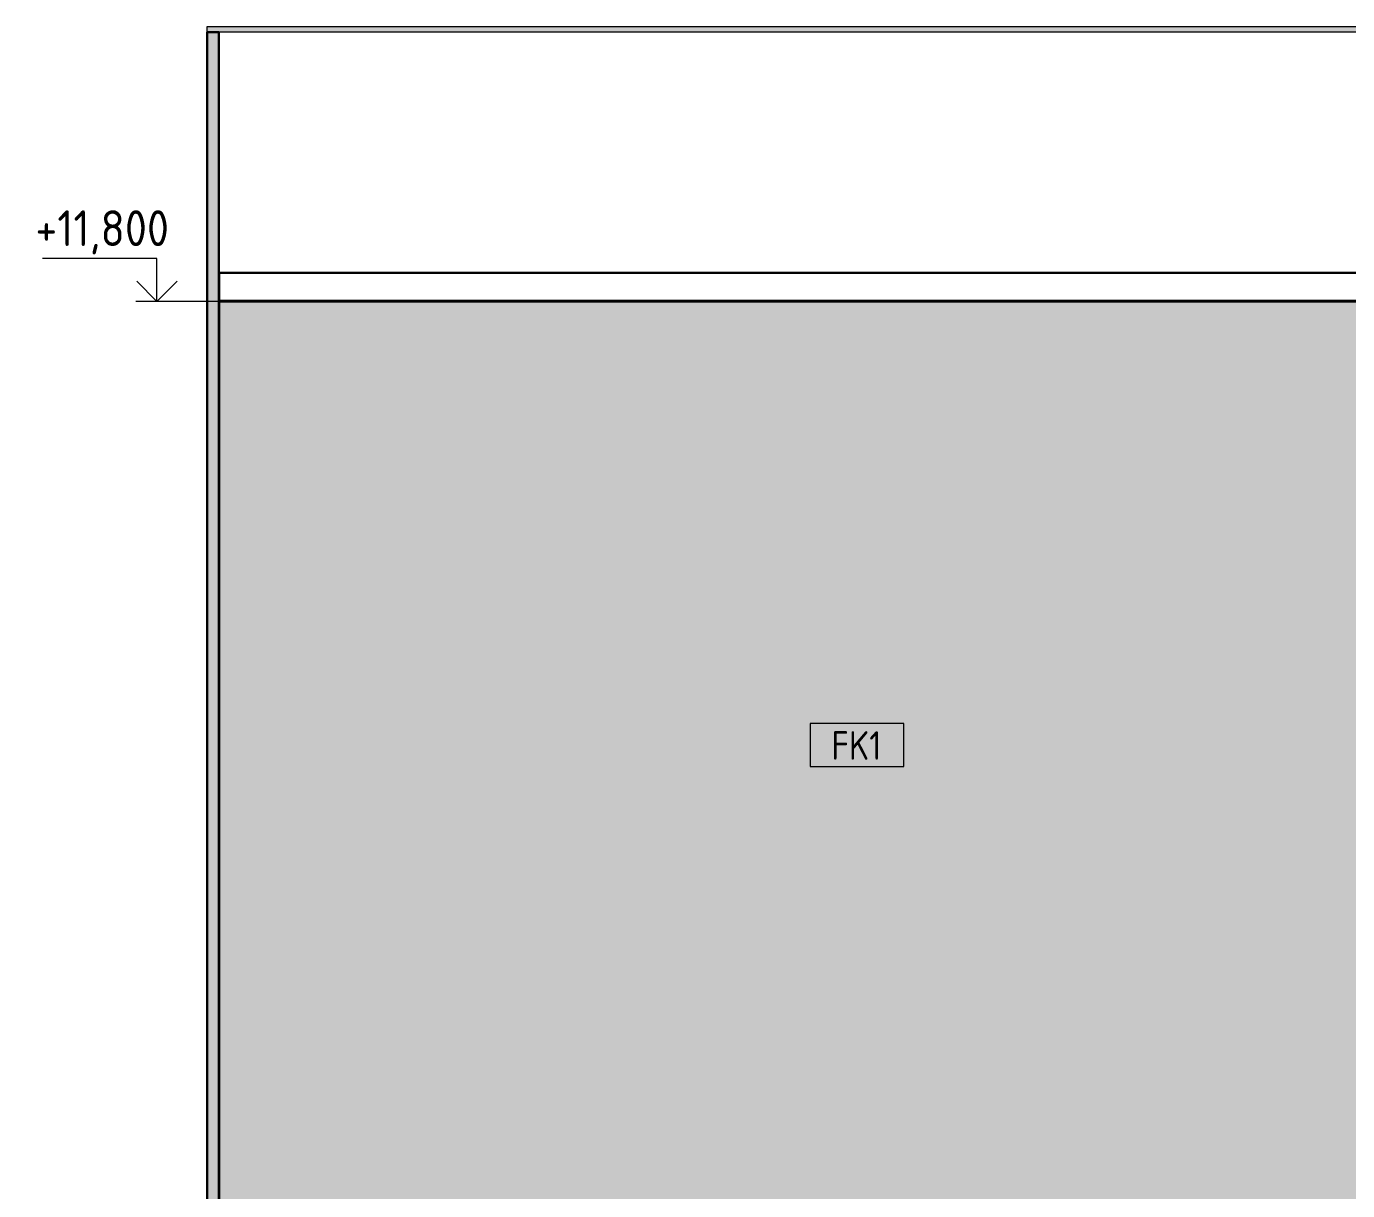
# Model space of a CAD drawing. Header units: millimetres. Extents: x 88919 to 135993, y -1987 to 12871.
# Drawn here: x 131497 to 133804, y 10247 to 12280 of the extents above; entities that cross this region are included whole.
import ezdxf

# ---------------------------------------------------------------- set-up
doc = ezdxf.new("R2010")
doc.units = ezdxf.units.MM
for name, color, linetype, lineweight, true_color in [('A-CLNG-FNSH-1', 7, 'Continuous', 30, 0x3c3c3c), ('A-WALL-4', 7, 'Continuous', 30, 0x3c3c3c), ('A-WALL-FNSH-2', 7, 'Continuous', 30, 0x3c3c3c), ('I-WALL-1', 7, 'Continuous', 9, 0x787878)]:
    doc.layers.add(name, color=color, linetype=linetype, lineweight=lineweight, true_color=true_color)
for name, color, linetype, lineweight in [('A-FLOR', 7, 'Continuous', 9), ('A-WALL-IDEN', 7, 'Continuous', 9), ('A-WALL-PATT', 7, 'Continuous', 9), ('G-ANNO-DIMS', 7, 'Continuous', 9), ('G-ANNO-DIMS-1', 7, 'Continuous', 20), ('I-WALL', 7, 'Continuous', 9)]:
    doc.layers.add(name, color=color, linetype=linetype, lineweight=lineweight)
doc.styles.add('GOST Common_5', font='GOST_Common.ttf', dxfattribs={"width": 0.9, "height": 50})
doc.styles.add('ISOCPEUR_2', font='isocpeur.ttf', dxfattribs={"width": 0.9, "height": 62.5})

# ---------------------------------------------------------------- blocks, each defined once
blk = doc.blocks.new('Высотные отметки - Стрелка_Верх-17668718-Развертка 3_27-4')
at = {"layer": 'G-ANNO-DIMS'}
for p, q in [((5742, 11875), (5542, 11875)), ((5742, 11800), (5742, 11875)), ((5779.9, 11800), (5704.9, 11800))]:
    blk.add_line(p, q, dxfattribs=at)
at = {"layer": 'G-ANNO-DIMS-1'}
for q in [(5706.7, 11835.4), (5777.4, 11835.4)]:
    blk.add_line((5742, 11800), q, dxfattribs=at)
blk = doc.blocks.new('М_стена_0001 - Типоразмер_без рамки-25382661-Развертка 3_27-4')
at = {"layer": 'A-WALL-IDEN'}
for p, q in [((7046.4, 11063.1), (6883.2, 11063.1)), ((6883.2, 11063.1), (6883.2, 10988.1)), ((7046.4, 10988.1), (7046.4, 11063.1)), ((6883.2, 10988.1), (7046.4, 10988.1))]:
    blk.add_line(p, q, dxfattribs=at)

msp = doc.modelspace()

# ---------------------------------------------------------------- hatches: boundary and pattern name
at = {"layer": 'A-WALL-PATT'}
msp.add_hatch(color=256, dxfattribs=at).paths.add_polyline_path([(131843.8, 10200), (131845.3, 10200), (131845.3, 10206), (134062.8, 10206), (134062.8, 11800), (131833.8, 11800), (131833.8, 10200)])
at = {"layer": 'I-WALL'}
msp.add_hatch(color=256, dxfattribs=at).paths.add_polyline_path([(133897.8, 12270), (133962.8, 12270), (133962.8, 12280), (131812.8, 12280), (131812.8, 12270), (132855.1, 12270)])
at = {"layer": 'I-WALL-1'}
h = msp.add_hatch(dxfattribs=at)
h.set_pattern_fill('FP_22', color=256, style=0, pattern_type=2)
h.set_pattern_definition([(0, (125982.7886, 0), (30.48, 7.62), [2.515, -20.345, 2.515, -20.345, -121.92]), (0, (125982.7886, 0), (30.48, 7.62), [-45.72, 2.515, -43.205, 2.515, -20.345, -53.34]), (0, (125982.7886, 0), (30.48, 7.62), [-114.3, 2.515, -12.725, 2.515, -35.585]), (120, (125994.2186, 3.81), (-21.8391136, 22.5864543), [2.515, -20.345, 2.515, -20.345, -121.92]), (120, (125994.2186, 3.81), (-21.8391136, 22.5864543), [-45.72, 2.515, -43.205, 2.515, -20.345, -53.34]), (120, (125994.2186, 3.81), (-21.8391136, 22.5864543), [-114.3, 2.515, -12.725, 2.515, -35.585]), (240, (125998.0286, 19.05), (-8.6408864, -30.2064543), [2.515, -20.345, 2.515, -20.345, -121.92]), (240, (125998.0286, 19.05), (-8.6408864, -30.2064543), [-45.72, 2.515, -43.205, 2.515, -20.345, -53.34]), (240, (125998.0286, 19.05), (-8.6408864, -30.2064543), [-114.3, 2.515, -12.725, 2.515, -35.585])])
h.paths.add_polyline_path([(131812.8, 8400), (131832.8, 8400), (131832.8, 12270), (131812.8, 12270), (131812.8, 8628.4)])

# ---------------------------------------------------------------- linework, layer by layer
at = {"layer": 'A-CLNG-FNSH-1'}
for p, q in [((135961.8, 11850), (131833.8, 11850)), ((131833.8, 11850), (131833.8, 11800)), ((135961.8, 11801), (131833.8, 11801)), ((131833.8, 11800), (135961.8, 11800))]:
    msp.add_line(p, q, dxfattribs=at)
at = {"layer": 'A-FLOR'}
msp.add_line((131812.5, 12280), (135983.2, 12280), dxfattribs=at)
at = {"layer": 'A-WALL-4'}
for p, q in [((131812.8, 12270), (131812.8, 8384.9)), ((131832.8, 12270), (131812.8, 12270)), ((131832.8, 8384.9), (131832.8, 12270))]:
    msp.add_line(p, q, dxfattribs=at)
at = {"layer": 'A-WALL-FNSH-2'}
for p, q in [((131833.8, 11850), (131832.8, 11850)), ((131833.8, 10200), (131833.8, 11800))]:
    msp.add_line(p, q, dxfattribs=at)
at = {"layer": 'G-ANNO-DIMS'}
msp.add_line((131901.4, 11800), (131724.8, 11800), dxfattribs=at)
at = {"layer": 'I-WALL'}
for p, q in [((131812.8, 12270), (131812.8, 12280.3)), ((135962.8, 12270), (131832.8, 12270))]:
    msp.add_line(p, q, dxfattribs=at)

# ---------------------------------------------------------------- block references
at = {"layer": 'A-WALL-IDEN'}
msp.add_blockref('М_стена_0001 - Типоразмер_без рамки-25382661-Развертка 3_27-4', (125982.8, 0), dxfattribs=at)
at = {"layer": 'G-ANNO-DIMS'}
msp.add_blockref('Высотные отметки - Стрелка_Верх-17668718-Развертка 3_27-4', (125982.8, 0), dxfattribs=at)

# ---------------------------------------------------------------- texts
at = {"layer": 'A-WALL-IDEN', "insert": (132902.7, 11049.5), "char_height": 50, "width": 111.835, "attachment_point": 1, "style": 'GOST Common_5'}
msp.add_mtext('FK1', dxfattribs=at)

# ---------------------------------------------------------------- next in the draw order: texts
at = {"layer": 'G-ANNO-DIMS', "insert": (131512.5, 11959.2), "char_height": 62.5, "width": 275.62, "attachment_point": 1, "line_spacing_factor": 1.149209, "style": 'ISOCPEUR_2', "bg_fill": 3, "box_fill_scale": 1.25, "bg_fill_color": 256, "bg_fill_true_color": 13158600, "bg_fill_transparency": 0}
msp.add_mtext('+11,800', dxfattribs=at)

doc.saveas('drawing.dxf')
